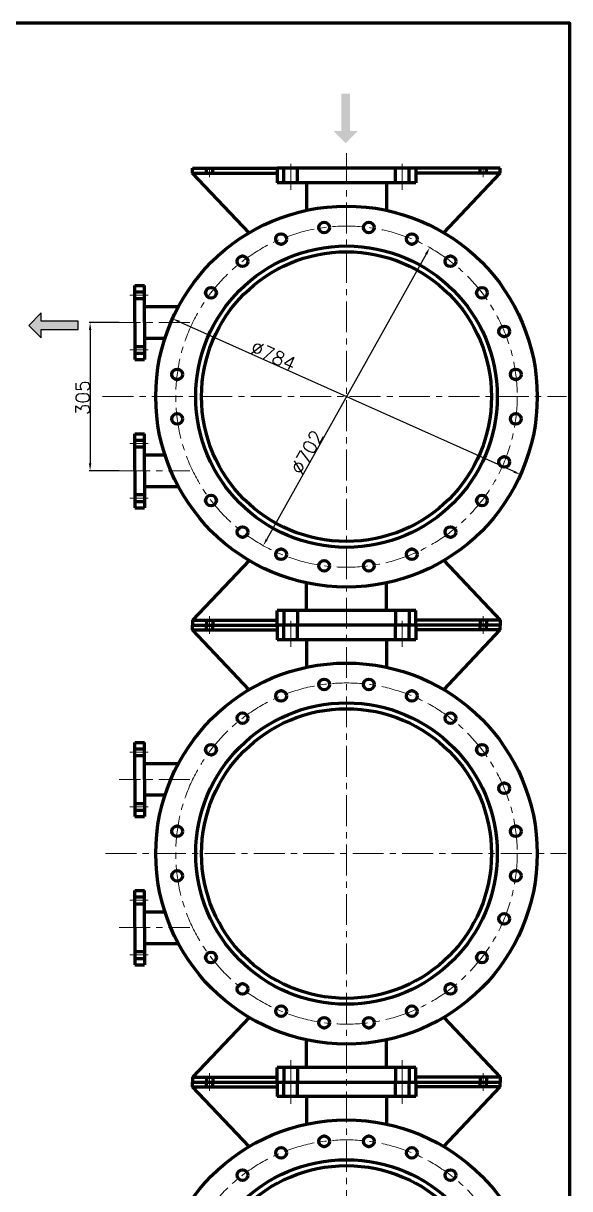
# Paper-space layout '冷却器总图' of a CAD drawing. Header units: millimetres. Extents: x 32 to 2831, y 35 to 4054.
# Drawn here: x 1708 to 2831, y 1656 to 4054 of the extents above; entities that cross this region are included whole.
import ezdxf

# ---------------------------------------------------------------- set-up
doc = ezdxf.new("R2010")
doc.units = ezdxf.units.MM
doc.header["$PDMODE"] = 35
doc.header["$PDSIZE"] = -0.5
doc.linetypes.add('CENTERX2', pattern=[101.6, 63.5, -12.7, 12.7, -12.7])
for name, color, linetype, lineweight in [('fuzhuxian2', 20, 'Continuous', 25), ('中心线．点画线', 6, 'CENTERX2', 20), ('粗实线', 250, 'Continuous', 60), ('细实线０.18', 5, 'Continuous', 18)]:
    doc.layers.add(name, color=color, linetype=linetype, lineweight=lineweight)
doc.styles.get("Standard").update_dxf_attribs({"font": 'txt', "bigfont": 'gbcbig.shx'})
doc.dimstyles.new('圆引出', dxfattribs={"dimtxt": 28, "dimasz": 15, "dimexe": 2, "dimexo": 0, "dimgap": 1, "dimtad": 1, "dimtoh": 1, "dimdec": 0, "dimtxsty": 'Standard', "dimcen": 2.5, "dimadec": 0, "dimazin": 0, "dimtfac": 1, "dimtdec": 0, "dimtofl": 0, "dimtmove": 0, "dimatfit": 2, "dimfxl": 1, "dimarcsym": 0})

# ---------------------------------------------------------------- blocks, each defined once
blk = doc.blocks.new('*U50')
h = blk.add_hatch(color=0)
h.set_gradient(color1=(0, 0, 255), rotation=180, tint=1)
h.paths.add_polyline_path([(0, 0), (-6.35, -6.35), (-6.35, -2.159), (-25.4, -2.159), (-25.4, 2.159), (-6.35, 2.159), (-6.35, 6.35)])
at = {"color": 0, "linetype": 'Continuous'}
blk.add_lwpolyline([(0, 0), (-6.35, -6.35), (-6.35, -2.159), (-25.4, -2.159), (-25.4, 2.159), (-6.35, 2.159), (-6.35, 6.35)], close=True, dxfattribs=at)
blk = doc.blocks.new('*D72')
at = {"layer": 'Defpoints', "color": 0}
for p in [(1905.4, 3438.1), (1845.7, 3133.3), (1905.4, 3133.3)]:
    blk.add_point(p, dxfattribs=at)
at = {"layer": '细实线０.18', "color": 0, "lineweight": -2}
for p, q in [((1905.4, 3438.1), (1843.7, 3438.1)), ((1845.7, 3423.1), (1845.7, 3148.3)), ((1905.4, 3133.3), (1843.7, 3133.3))]:
    blk.add_line(p, q, dxfattribs=at)
at = {"layer": '细实线０.18', "color": 0}
for points in [[(1843.2, 3423.1), (1848.2, 3423.1), (1845.7, 3438.1)], [(1843.2, 3148.3), (1848.2, 3148.3), (1845.7, 3133.3)]]:
    blk.add_solid(points, dxfattribs=at)
at = {"layer": '细实线０.18', "color": 0, "insert": (1830.7, 3283.3), "char_height": 28, "attachment_point": 5, "rotation": 90}
blk.add_mtext('305', dxfattribs=at)
blk = doc.blocks.new('*D73')
at = {"layer": 'Defpoints', "color": 0}
for p in [(2015, 3446.1), (2730.3, 3125.3)]:
    blk.add_point(p, dxfattribs=at)
at = {"layer": '细实线０.18', "color": 0, "lineweight": -2}
blk.add_line((2716.7, 3131.5), (2028.6, 3439.9), dxfattribs=at)
at = {"layer": '细实线０.18', "color": 0}
for points in [[(2029.7, 3442.2), (2027.6, 3437.7), (2015, 3446.1)], [(2717.7, 3133.7), (2715.6, 3129.2), (2730.3, 3125.3)]]:
    blk.add_solid(points, dxfattribs=at)
at = {"layer": '细实线０.18', "color": 0, "insert": (2222.3, 3369.6), "char_height": 28, "attachment_point": 5, "rotation": 335.8505}
blk.add_mtext('∅784', dxfattribs=at)
blk = doc.blocks.new('*D74')
at = {"layer": 'Defpoints', "color": 0}
for p in [(2543.7, 3592.2), (2201.6, 2979.2)]:
    blk.add_point(p, dxfattribs=at)
at = {"layer": '细实线０.18', "color": 0, "lineweight": -2}
blk.add_line((2536.4, 3579.1), (2208.9, 2992.3), dxfattribs=at)
at = {"layer": '细实线０.18', "color": 0}
for points in [[(2534.2, 3580.3), (2538.6, 3577.9), (2543.7, 3592.2)], [(2206.8, 2993.5), (2211.1, 2991.1), (2201.6, 2979.2)]]:
    blk.add_solid(points, dxfattribs=at)
at = {"layer": '细实线０.18', "color": 0, "insert": (2291.8, 3171.5), "char_height": 28, "attachment_point": 5, "rotation": 60.8399}
blk.add_mtext('∅702', dxfattribs=at)

psp = doc.layouts.new('冷却器总图')

# ---------------------------------------------------------------- hatches: boundary and pattern name
at = {"layer": 'fuzhuxian2'}
h = psp.add_hatch(color=256, dxfattribs=at)
h.set_gradient(color1=(240, 15, 53), one_color=1, tint=1)
h.paths.add_polyline_path([(2371.1, 3807.1), (2345.7, 3832.5), (2362.4, 3832.5), (2362.4, 3908.7), (2379.7, 3908.7), (2379.7, 3832.5), (2396.5, 3832.5)])

# ---------------------------------------------------------------- linework, layer by layer
at = {"layer": '中心线．点画线'}
for p, q in [((2258, 3764.7), (2258, 3711)), ((2372.7, 3786.5), (2372.7, 892)), ((2487.3, 3764.7), (2487.3, 3711)), ((2091.4, 3737.5), (2091.4, 3755.7)), ((2653.9, 3737.5), (2653.9, 3755.7)), ((1927.4, 3494.3), (1965, 3494.3)), ((2050.8, 3438.1), (1905.4, 3438.1)), ((1927.4, 3381.9), (1965, 3381.9)), ((1871.1, 3285.7), (2824.8, 3285.7)), ((1927.4, 3189.5), (1965, 3189.5)), ((1905.4, 3133.3), (2050.8, 3133.3)), ((1927.4, 3077.1), (1965, 3077.1)), ((2091.4, 2833.9), (2091.4, 2815.7)), ((2653.9, 2833.9), (2653.9, 2815.7)), ((2091.4, 2797.5), (2091.4, 2815.7)), ((2258, 2824.7), (2258, 2771)), ((2487.3, 2824.7), (2487.3, 2771)), ((2653.9, 2797.5), (2653.9, 2815.7)), ((1927.4, 2554.3), (1965, 2554.3)), ((2050.8, 2498.1), (1905.4, 2498.1)), ((1927.4, 2441.9), (1965, 2441.9)), ((1877.4, 2345.7), (2824.8, 2345.7)), ((1927.4, 2249.5), (1965, 2249.5)), ((1905.4, 2193.3), (2050.8, 2193.3)), ((1927.4, 2137.1), (1965, 2137.1)), ((2258, 1866.7), (2258, 1920.4)), ((2487.3, 1866.7), (2487.3, 1920.4)), ((2091.4, 1893.9), (2091.4, 1875.7)), ((2091.4, 1857.5), (2091.4, 1875.7)), ((2258, 1884.7), (2258, 1831)), ((2487.3, 1884.7), (2487.3, 1831)), ((2653.9, 1893.9), (2653.9, 1875.7)), ((2653.9, 1857.5), (2653.9, 1875.7))]:
    psp.add_line(p, q, dxfattribs=at)
for centre in [(2372.7, 3285.7), (2372.7, 2345.7), (2372.7, 1405.7)]:
    psp.add_circle(centre, 351, dxfattribs=at)
at = {"layer": '粗实线'}
for p, q in [((2056.5, 3755.7), (2230.2, 3755.7)), ((2056.5, 3745.8), (2056.5, 3755.7)), ((2056.5, 3755.7), (2230.2, 3755.7)), ((2172.6, 3622.8), (2056.5, 3745.8)), ((2056.5, 3745.8), (2230.2, 3745.8)), ((2084.9, 3745.8), (2084.9, 3755.7)), ((2097.9, 3745.8), (2097.9, 3755.7)), ((2515.2, 3755.7), (2230.2, 3755.7)), ((2230.2, 3755.7), (2230.2, 3725.7)), ((2515.2, 3755.7), (2230.2, 3755.7)), ((2230.2, 3755.7), (2230.2, 3725.7)), ((2515.2, 3755.7), (2230.2, 3755.7)), ((2244, 3725.7), (2244, 3755.7)), ((2244, 3725.7), (2244, 3755.7)), ((2272, 3725.7), (2272, 3755.7)), ((2272, 3725.7), (2272, 3755.7)), ((2473.3, 3725.7), (2473.3, 3755.7)), ((2473.3, 3725.7), (2473.3, 3755.7)), ((2501.3, 3725.7), (2501.3, 3755.7)), ((2501.3, 3725.7), (2501.3, 3755.7)), ((2515.2, 3755.7), (2515.2, 3725.7)), ((2515.2, 3755.7), (2515.2, 3725.7)), ((2688.8, 3755.7), (2515.2, 3755.7)), ((2688.8, 3755.7), (2515.2, 3755.7)), ((2688.8, 3745.8), (2515.2, 3745.8)), ((2572.7, 3622.8), (2688.8, 3745.8)), ((2647.4, 3745.8), (2647.4, 3755.7)), ((2660.4, 3745.8), (2660.4, 3755.7)), ((2688.8, 3745.8), (2688.8, 3755.7)), ((2515.2, 3725.7), (2230.2, 3725.7)), ((2515.2, 3725.7), (2230.2, 3725.7)), ((2290.2, 3725.7), (2290.2, 3668.9)), ((2290.2, 3725.7), (2290.2, 3668.9)), ((2455.2, 3725.7), (2455.2, 3668.9)), ((2455.2, 3725.7), (2455.2, 3668.9)), ((1937.3, 3514.3), (1957.3, 3514.3)), ((1937.3, 3438.1), (1937.3, 3514.3)), ((1937.3, 3501.3), (1957.3, 3501.3)), ((1957.3, 3438.1), (1957.3, 3514.3)), ((1937.3, 3487.3), (1957.3, 3487.3)), ((2027, 3470.6), (1957.3, 3470.6)), ((1937.3, 3438.1), (1937.3, 3361.9)), ((1957.3, 3438.1), (1957.3, 3361.9)), ((1999.4, 3405.6), (1957.3, 3405.6)), ((1937.3, 3388.9), (1957.3, 3388.9)), ((1937.3, 3374.9), (1957.3, 3374.9)), ((1937.3, 3361.9), (1957.3, 3361.9)), ((1937.3, 3209.5), (1957.3, 3209.5)), ((1937.3, 3133.3), (1937.3, 3209.5)), ((1937.3, 3196.5), (1957.3, 3196.5)), ((1957.3, 3133.3), (1957.3, 3209.5)), ((1937.3, 3182.5), (1957.3, 3182.5)), ((1957.3, 3165.8), (1999.4, 3165.8)), ((1937.3, 3133.3), (1937.3, 3057.1)), ((1957.3, 3133.3), (1957.3, 3057.1)), ((1957.3, 3100.8), (2027, 3100.8)), ((1937.3, 3084.1), (1957.3, 3084.1)), ((1937.3, 3070.1), (1957.3, 3070.1)), ((1937.3, 3057.1), (1957.3, 3057.1)), ((2172.6, 2948.6), (2056.5, 2825.7)), ((2572.7, 2948.6), (2688.8, 2825.7)), ((2290.2, 2845.7), (2290.2, 2902.5)), ((2455.2, 2845.7), (2455.2, 2902.5)), ((2515.2, 2845.7), (2230.2, 2845.7)), ((2230.2, 2815.7), (2230.2, 2845.7)), ((2244, 2845.7), (2244, 2815.7)), ((2272, 2845.7), (2272, 2815.7)), ((2473.3, 2845.7), (2473.3, 2815.7)), ((2501.3, 2845.7), (2501.3, 2815.7)), ((2515.2, 2815.7), (2515.2, 2845.7)), ((2056.5, 2825.7), (2230.2, 2825.7)), ((2056.5, 2825.7), (2056.5, 2815.7)), ((2056.5, 2815.7), (2230.2, 2815.7)), ((2056.5, 2815.7), (2230.2, 2815.7)), ((2056.5, 2815.7), (2230.2, 2815.7)), ((2056.5, 2805.8), (2056.5, 2815.7)), ((2056.5, 2815.7), (2230.2, 2815.7)), ((2172.6, 2682.8), (2056.5, 2805.8)), ((2056.5, 2805.8), (2230.2, 2805.8)), ((2084.9, 2825.7), (2084.9, 2815.7)), ((2084.9, 2805.8), (2084.9, 2815.7)), ((2097.9, 2825.7), (2097.9, 2815.7)), ((2097.9, 2805.8), (2097.9, 2815.7)), ((2515.2, 2815.7), (2230.2, 2815.7)), ((2515.2, 2815.7), (2230.2, 2815.7)), ((2515.2, 2815.7), (2230.2, 2815.7)), ((2230.2, 2815.7), (2230.2, 2785.7)), ((2515.2, 2815.7), (2230.2, 2815.7)), ((2230.2, 2815.7), (2230.2, 2785.7)), ((2515.2, 2815.7), (2230.2, 2815.7)), ((2244, 2785.7), (2244, 2815.7)), ((2244, 2785.7), (2244, 2815.7)), ((2272, 2785.7), (2272, 2815.7)), ((2272, 2785.7), (2272, 2815.7)), ((2473.3, 2785.7), (2473.3, 2815.7)), ((2473.3, 2785.7), (2473.3, 2815.7)), ((2501.3, 2785.7), (2501.3, 2815.7)), ((2501.3, 2785.7), (2501.3, 2815.7)), ((2688.8, 2825.7), (2515.2, 2825.7)), ((2688.8, 2815.7), (2515.2, 2815.7)), ((2688.8, 2815.7), (2515.2, 2815.7)), ((2515.2, 2815.7), (2515.2, 2785.7)), ((2515.2, 2815.7), (2515.2, 2785.7)), ((2688.8, 2815.7), (2515.2, 2815.7)), ((2688.8, 2815.7), (2515.2, 2815.7)), ((2688.8, 2805.8), (2515.2, 2805.8)), ((2572.7, 2682.8), (2688.8, 2805.8)), ((2647.4, 2825.7), (2647.4, 2815.7)), ((2647.4, 2805.8), (2647.4, 2815.7)), ((2660.4, 2825.7), (2660.4, 2815.7)), ((2660.4, 2805.8), (2660.4, 2815.7)), ((2688.8, 2825.7), (2688.8, 2815.7)), ((2688.8, 2805.8), (2688.8, 2815.7)), ((2515.2, 2785.7), (2230.2, 2785.7)), ((2515.2, 2785.7), (2230.2, 2785.7)), ((2290.2, 2785.7), (2290.2, 2728.9)), ((2290.2, 2785.7), (2290.2, 2728.9)), ((2455.2, 2785.7), (2455.2, 2728.9)), ((2455.2, 2785.7), (2455.2, 2728.9)), ((1937.3, 2574.3), (1957.3, 2574.3)), ((1937.3, 2498.1), (1937.3, 2574.3)), ((1957.3, 2498.1), (1957.3, 2574.3)), ((1937.3, 2561.3), (1957.3, 2561.3)), ((1937.3, 2547.3), (1957.3, 2547.3)), ((2027, 2530.6), (1957.3, 2530.6)), ((1937.3, 2498.1), (1937.3, 2421.9)), ((1957.3, 2498.1), (1957.3, 2421.9)), ((1937.3, 2448.9), (1957.3, 2448.9)), ((1999.4, 2465.6), (1957.3, 2465.6)), ((1937.3, 2434.9), (1957.3, 2434.9)), ((1937.3, 2421.9), (1957.3, 2421.9)), ((1937.3, 2269.5), (1957.3, 2269.5)), ((1937.3, 2193.3), (1937.3, 2269.5)), ((1937.3, 2256.5), (1957.3, 2256.5)), ((1957.3, 2193.3), (1957.3, 2269.5)), ((1937.3, 2242.5), (1957.3, 2242.5)), ((1957.3, 2225.8), (1999.4, 2225.8)), ((1937.3, 2193.3), (1937.3, 2117.1)), ((1957.3, 2193.3), (1957.3, 2117.1)), ((1957.3, 2160.8), (2027, 2160.8)), ((1937.3, 2144.1), (1957.3, 2144.1)), ((1937.3, 2130.1), (1957.3, 2130.1)), ((1937.3, 2117.1), (1957.3, 2117.1)), ((2172.6, 2008.6), (2056.5, 1885.7)), ((2572.7, 2008.6), (2688.8, 1885.7)), ((2290.2, 1905.7), (2290.2, 1962.5)), ((2290.2, 1905.7), (2290.2, 1962.5)), ((2455.2, 1905.7), (2455.2, 1962.5)), ((2455.2, 1905.7), (2455.2, 1962.5)), ((2515.2, 1905.7), (2230.2, 1905.7)), ((2230.2, 1875.7), (2230.2, 1905.7)), ((2515.2, 1905.7), (2230.2, 1905.7)), ((2230.2, 1875.7), (2230.2, 1905.7)), ((2244, 1905.7), (2244, 1875.7)), ((2244, 1905.7), (2244, 1875.7)), ((2272, 1905.7), (2272, 1875.7)), ((2272, 1905.7), (2272, 1875.7)), ((2473.3, 1905.7), (2473.3, 1875.7)), ((2473.3, 1905.7), (2473.3, 1875.7)), ((2501.3, 1905.7), (2501.3, 1875.7)), ((2501.3, 1905.7), (2501.3, 1875.7)), ((2515.2, 1875.7), (2515.2, 1905.7)), ((2515.2, 1875.7), (2515.2, 1905.7)), ((2056.5, 1885.7), (2230.2, 1885.7)), ((2056.5, 1885.7), (2056.5, 1875.7)), ((2056.5, 1875.7), (2688.8, 1875.7)), ((2056.5, 1865.8), (2056.5, 1875.7)), ((2056.5, 1875.7), (2688.8, 1875.7)), ((2084.9, 1885.7), (2084.9, 1875.7)), ((2084.9, 1865.8), (2084.9, 1875.7)), ((2097.9, 1885.7), (2097.9, 1875.7)), ((2097.9, 1865.8), (2097.9, 1875.7)), ((2230.2, 1875.7), (2230.2, 1845.7)), ((2230.2, 1875.7), (2230.2, 1845.7)), ((2244, 1845.7), (2244, 1875.7)), ((2244, 1845.7), (2244, 1875.7)), ((2272, 1845.7), (2272, 1875.7)), ((2272, 1845.7), (2272, 1875.7)), ((2473.3, 1845.7), (2473.3, 1875.7)), ((2473.3, 1845.7), (2473.3, 1875.7)), ((2501.3, 1845.7), (2501.3, 1875.7)), ((2501.3, 1845.7), (2501.3, 1875.7)), ((2688.8, 1885.7), (2515.2, 1885.7)), ((2515.2, 1875.7), (2515.2, 1845.7)), ((2515.2, 1875.7), (2515.2, 1845.7)), ((2647.4, 1885.7), (2647.4, 1875.7)), ((2647.4, 1865.8), (2647.4, 1875.7)), ((2660.4, 1885.7), (2660.4, 1875.7)), ((2660.4, 1865.8), (2660.4, 1875.7)), ((2688.8, 1885.7), (2688.8, 1875.7)), ((2688.8, 1865.8), (2688.8, 1875.7)), ((2172.6, 1742.8), (2056.5, 1865.8)), ((2056.5, 1865.8), (2230.2, 1865.8)), ((2688.8, 1865.8), (2515.2, 1865.8)), ((2572.7, 1742.8), (2688.8, 1865.8)), ((2515.2, 1845.7), (2230.2, 1845.7)), ((2515.2, 1845.7), (2230.2, 1845.7)), ((2290.2, 1845.7), (2290.2, 1788.9)), ((2290.2, 1845.7), (2290.2, 1788.9)), ((2455.2, 1845.7), (2455.2, 1788.9)), ((2455.2, 1845.7), (2455.2, 1788.9))]:
    psp.add_line(p, q, dxfattribs=at)
psp.add_lwpolyline([(32.3, 34.8), (2831.4, 34.8), (2831.4, 4053.8), (32.3, 4053.8)], close=True, dxfattribs=at)
for centre, radius in [((2372.7, 3285.7), 392), ((2326.8, 3633.7), 11), ((2418.5, 3633.7), 11), ((2238.3, 3610), 11), ((2507, 3610), 11), ((2372.7, 3285.7), 310), ((2372.7, 3285.7), 298), ((2159, 3564.2), 11), ((2586.3, 3564.2), 11), ((2094.2, 3499.4), 11), ((2651.1, 3499.4), 11), ((2696.9, 3420), 11), ((2024.7, 3331.5), 11), ((2720.6, 3331.5), 11), ((2024.7, 3239.9), 11), ((2720.6, 3239.9), 11), ((2696.9, 3151.4), 11), ((2094.2, 3072), 11), ((2651.1, 3072), 11), ((2159, 3007.2), 11), ((2586.3, 3007.2), 11), ((2238.3, 2961.4), 11), ((2507, 2961.4), 11), ((2326.8, 2937.7), 11), ((2418.5, 2937.7), 11), ((2372.7, 2345.7), 392), ((2326.8, 2693.7), 11), ((2418.5, 2693.7), 11), ((2238.3, 2670), 11), ((2507, 2670), 11), ((2372.7, 2345.7), 310), ((2372.7, 2345.7), 298), ((2159, 2624.2), 11), ((2586.3, 2624.2), 11), ((2094.2, 2559.4), 11), ((2651.1, 2559.4), 11), ((2696.9, 2480), 11), ((2024.7, 2391.5), 11), ((2720.6, 2391.5), 11), ((2024.7, 2299.9), 11), ((2720.6, 2299.9), 11), ((2696.9, 2211.4), 11), ((2094.2, 2132), 11), ((2651.1, 2132), 11), ((2159, 2067.2), 11), ((2586.3, 2067.2), 11), ((2238.3, 2021.4), 11), ((2507, 2021.4), 11), ((2326.8, 1997.7), 11), ((2418.5, 1997.7), 11), ((2372.7, 1405.7), 392), ((2326.8, 1753.7), 11), ((2418.5, 1753.7), 11), ((2238.3, 1730), 11), ((2507, 1730), 11), ((2372.7, 1405.7), 310), ((2372.7, 1405.7), 298), ((2159, 1684.2), 11), ((2586.3, 1684.2), 11)]:
    psp.add_circle(centre, radius, dxfattribs=at)

# ---------------------------------------------------------------- block references
at = {"layer": 'fuzhuxian2', "xscale": -4, "yscale": 4, "zscale": 4}
psp.add_blockref('*U50', (1719.9, 3432.4), dxfattribs=at)

# ---------------------------------------------------------------- dimensions: what is measured, and where the dimension line sits
at = {"layer": '细实线０.18'}
for p1, p2, picture, middle in [((2543.7, 3592.2), (2201.6, 2979.2), '*D74', (2304.9, 3164.2)), ((2730.3, 3125.3), (2015, 3446.1), '*D73', (2216.1, 3355.9))]:
    dim = psp.add_diameter_dim_2p(p1=p1, p2=p2, dimstyle='圆引出', dxfattribs=at)
    dim.commit()
    dim.dimension.update_dxf_attribs({"geometry": picture, "text_midpoint": middle, "dimtype": 163})
dim = psp.add_linear_dim(base=(1845.7, 3133.3), p1=(1905.4, 3438.1), p2=(1905.4, 3133.3), angle=90, dimstyle='圆引出', dxfattribs=at)
dim.commit()
dim.dimension.update_dxf_attribs({"geometry": '*D72', "text_midpoint": (1845.7, 3283.3), "dimtype": 160})

doc.saveas('drawing.dxf')
